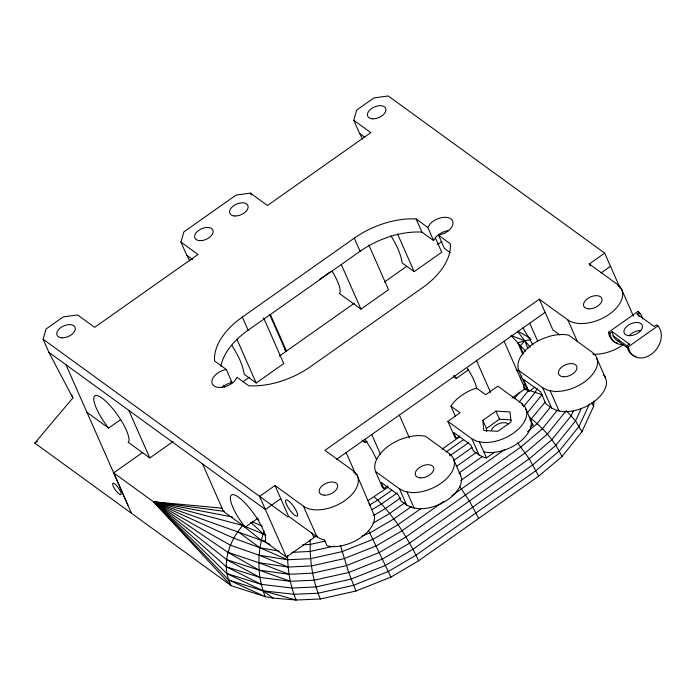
<?xml version="1.0" encoding="UTF-8"?>
<svg xmlns="http://www.w3.org/2000/svg" width="696" height="696" viewBox="0 0 696 696"><rect width="100%" height="100%" fill="white"/><g stroke="black" fill="none" stroke-linecap="round" stroke-linejoin="round"><path stroke-width="1.04" d="M642.538 318.846A19.384 14.834 -54 0 0 639.441 312.487L638.014 311.451L608.478 332.27L609.905 333.306L612.21 331.679L613.176 335.872A16.652 12.745 -54 0 0 620.023 341.701M594.149 401.009L593.584 406.403L581.934 431.729L561.959 456.576L538.713 476.125L418.627 560.767L390.952 577.106L355.934 591.026L320.36 598.986L296.2 600.03L273.076 598.073L265.272 596.707C256.876 575.992 257.059 552.172 264.054 531.083M310.294 539.678C309.442 559.836 312.591 580.325 320.36 598.986M629.271 344.755L629.306 344.085L612.21 331.679M113.657 472.871L153.468 501.772L228.558 579.933L265.272 596.707L231.194 585.675C220.597 565.909 228.532 541.236 242.826 525.489L265.95 535.146M222.198 508.176L153.468 501.772L231.194 585.675L34.8 443.1L72.871 397.921L48.911 352.367L43.117 339.23L46.04 329.025L63.275 316.88L77.569 314.94L94.639 327.329L198.003 254.466L180.943 242.077L183.874 231.872L236.092 195.063L250.395 193.123L267.455 205.511L370.829 132.649L353.768 120.26L356.7 110.055L373.926 97.918L388.229 95.97L604.702 253.135L620.119 288.083M448.502 230.594A13.65 8.021 -23.8 0 0 438.802 234.448L436.262 236.588L433.608 240.59L427.814 227.453L430.467 223.451L433.008 221.311A13.65 8.021 -23.8 0 1 450.886 218.883A13.65 8.021 -23.8 0 1 447.223 231.637L444.196 233.43L438.567 235.257L444.361 248.394L450.208 252.639M520.347 378.902L521.669 376.031M523.549 386.054L524.897 383.122M537.103 388.307L535.346 392.126L523.531 406.812M573.478 410.727L571.225 415.634L551.85 439.724L529.247 458.821L409.613 543.15L382.635 558.992L348.687 572.495L314.192 580.212L290.345 581.317L259.956 577.428L226.252 566.762L153.468 501.772L224.364 511.395M581.282 408.395L575.531 420.889L555.826 445.388L532.875 464.754L412.989 549.257L385.627 565.361L351.089 579.089L315.993 586.937L291.981 588.024L261.252 584.353L226.896 573.582L153.468 501.772L232.386 516.997M589.399 403.958L579.124 426.283L559.219 451.043L536.05 470.557L416.017 555.164L388.411 571.433L353.516 585.301L318.063 593.236L293.947 594.306L263.036 590.826L228.558 579.933M450.947 406.186L452.435 403.915A33.878 19.914 -23.8 0 1 473.376 389.151L476.569 388.116L485.686 394.736L497.849 386.158L521.878 403.602L525.297 407.299L526.776 411.954A31.668 18.618 -23.8 0 1 483.511 442.447L477.038 441.316L471.914 438.819L447.885 421.376L460.056 412.798L450.947 406.186L455.558 416.643M514.327 398.773L519.573 392.257M519.294 401.914L528.708 390.212L524.053 389.342M527.307 412.972L541.984 394.719L529.656 390.482M545.142 402.114L530.039 420.262M550.745 406.751L537.164 423.638L527.542 431.798M557.374 410.17L542.436 428.745L520.895 446.997L451.721 495.796M566.274 410.623L547.361 434.139L525.236 452.87L405.933 536.955L379.503 552.45L346.356 565.63L312.687 573.165L289.066 574.278L259.164 570.163L226.635 559.645L153.468 501.772L242.826 525.489L261.365 540.357L270.1 544.42M531.135 339.57L524.836 340.718L520.425 345.712L522.948 353.62M639.441 312.487L637.127 314.113L654.223 326.528L656.502 324.875L657.92 325.902A19.384 14.834 -54 0 1 651.125 354.377A19.384 14.834 -54 0 1 628.384 346.73L626.966 345.695L629.306 344.085M456.219 466.59L476.621 452.191M458.873 473.115L482.598 456.376M460.7 480.562L504.844 449.416M34.8 443.1L37.462 441.22M222.102 387.28A13.65 8.021 -23.8 0 1 229.784 383.148L232.099 382.626L226.313 369.489L214.62 361.006A65.528 38.515 -23.8 0 1 242.321 317.072L354.308 238.136A65.528 38.515 -23.8 0 1 416.13 218.97L427.814 227.453M86.965 412.345L108.619 428.066L120.678 419.566M319.777 279.226L323.222 276.799M324.945 275.581L330.113 271.945M220.832 366.279A65.528 38.515 -23.8 0 1 248.115 330.2L360.102 251.273A65.528 38.515 -23.8 0 1 421.924 232.107L433.608 240.59M142.871 452.278L113.709 472.836L127.916 505.209M242.956 381.739L249.168 377.354M279.27 356.143L285.943 351.436L269.761 314.731M284.734 349.784L286.482 351.054L354.342 303.221M384.488 281.976L406.577 266.403M437.506 244.6L441.925 241.486M108.619 428.066L107.445 426.631A28.667 7.508 54.8 0 1 94.212 396.624A28.667 7.508 54.8 0 1 115.327 411.954A28.667 7.508 54.8 0 1 128.56 441.96L128.151 442.247L149.805 457.968L173.069 441.577M231.838 345.26C237.319 354.238 242.73 363.73 244.192 374.3L256.198 382.983L283.759 363.556L263.645 317.941M331.931 271.005A28.667 7.508 54.8 0 1 339.718 293.12L339.309 293.407L360.963 309.137L388.533 289.701L368.854 245.088M390.926 235.779C395.998 244.174 400.8 253.118 402.149 262.957L414.163 271.64L441.725 252.213L435.165 237.336M356.83 474.681L374.535 516.11A31.668 18.618 -23.8 0 1 331.261 546.604L327.103 545.882L324.423 539.818L322.118 539.417L316.993 536.912L303.447 506.201L274.99 485.538L259.591 496.387L286.378 557.122L313.94 537.686L311.756 532.727M577.41 341.666L567.797 319.864L539.339 299.202L324.954 450.321L353.411 470.983L354.281 472.958M590.13 265.863L589.303 263.984L604.702 253.135M280.888 498.597L265.385 509.524L48.911 352.367M336.664 459.282L545.238 312.269M601.022 272.954L610.496 266.272M202.536 463.901L223.529 511.49L245.183 527.211L258.103 518.102M361.859 439.985L365.356 442.508L367.079 441.299M453.74 376.493L456.341 378.38L468.399 369.872M512.178 397.955L525.097 388.855L504.104 341.257M375.492 471.453L399.521 488.897L404.637 491.402L411.11 492.533A31.668 18.618 -23.8 0 0 454.384 462.031L452.896 457.385L449.486 453.688L425.456 436.235A33.878 19.914 -23.8 0 0 407.386 437.158L400.974 439.237A33.878 19.914 -23.8 0 0 380.033 453.992L377.041 458.551A33.878 19.914 -23.8 0 0 375.492 471.453L382.617 487.626L383.896 488.548L387.428 486.06M447.885 421.376L455.019 437.54L456.298 438.471L459.83 435.983M367.923 500.694L388.359 487.017M441.96 449.233L459.543 436.844M482.815 420.393L495.952 411.127L510.038 411.954L510.977 422.037L497.84 431.294L483.763 430.476L482.815 420.393L486.382 428.475L486.669 431.494M518.659 370.333L542.689 387.776L547.813 390.282L554.286 391.404A31.668 18.618 -23.8 0 0 597.551 360.911L596.072 356.265L592.653 352.559L568.623 335.115A33.878 19.914 -23.8 0 0 550.562 336.038L544.15 338.117A33.878 19.914 -23.8 0 0 523.209 352.872L520.216 357.431A33.878 19.914 -23.8 0 0 518.659 370.333L527.577 390.543L528.856 391.474L534.989 387.15M391.944 490.141L377.789 500.12L369.454 505.018M445.91 452.113L463.597 439.637M486.382 428.475L499.519 419.209L511.438 419.905M397.346 492.872L381.556 503.991L371.673 509.777M449.964 455.793L468.373 442.813M400.531 497.901L385.532 508.472L373.7 515.397M453.479 460.604L472.001 447.537M404.733 502.86L389.638 513.483L373.108 523.148M628.384 346.73L657.92 325.902M411.397 506.558L393.805 518.946L369.82 532.962L361.929 536.103M456.298 438.471L453.627 432.407L470.687 444.796L473.358 450.86L479.048 454.993L484.172 457.49L486.478 457.89L494.369 452.33M530.326 426.979L532.953 425.125L532.431 423.473M420.941 508.567L397.964 524.74L373.039 539.322L342.101 551.623L310.668 558.653L287.657 559.767L259.182 555.217L230.42 545.194L153.468 501.772L261.365 540.357L265.602 541.183M443.735 501.416L402.027 530.787L376.284 545.855L344.155 558.636L311.504 565.935L288.161 567.057L258.912 562.716L228.036 552.398L153.468 501.772L233.734 538.199L259.982 547.804L287.657 559.767C288.344 573.513 290.78 587.311 296.2 600.03L263.036 590.826L226.896 573.582M530.335 347.269L524.836 340.718L517.763 342.832L522.974 354.655M226.313 369.489L223.99 370.011A13.65 8.021 -23.8 0 0 212.524 384.27A13.65 8.021 -23.8 0 0 231.872 383.435L234.413 381.295L237.058 377.293L248.75 385.775A65.528 38.515 -23.8 0 0 310.573 366.618L422.559 287.683A65.528 38.515 -23.8 0 0 450.26 243.748L438.567 235.257M313.47 537.086L317.602 536.155M324.884 541.14L310.094 544.446L302.682 544.803M334.028 546.116L310.199 551.45L291.868 552.337M279.07 551.084L259.982 547.804L237.901 531.579M483.807 451.826L487.966 452.557A31.668 18.618 -23.8 0 0 531.239 422.054L530.282 419.062M265.211 534.215L263.088 533.797L250.699 522.244M290.345 581.317L259.164 570.163L228.036 552.398M527.942 348.592L524.836 340.718L510.977 335.489L525.567 351.193M258.912 562.716L289.066 574.278M259.182 555.217L288.161 567.057M252.152 521.722L262.514 526.237M516.249 369.776L518.642 370.942M528.856 391.474L523.505 379.346L540.566 391.735L545.916 403.863L551.606 407.986L556.722 410.492L563.195 411.614A31.668 18.618 -23.8 0 0 606.468 381.121L604.989 376.475L603.615 374.996M383.896 488.548L381.225 482.493L398.286 494.873L400.966 500.937L406.647 505.07L411.771 507.567L418.244 508.698A31.668 18.618 -23.8 0 0 461.509 478.195L460.03 473.55M226.252 566.762L261.252 584.353M226.635 559.645L259.956 577.428M517.737 331.044L530.378 338.334M263.036 590.826L273.076 598.073M523.383 387.611L525.097 388.855M589.303 263.984L617.761 284.647L618.64 286.63M353.768 120.26L359.562 133.397L364.678 137.112M613.176 335.872L627.679 346.399M617.648 340.796L627.888 348.226M559.784 334.933L552.885 329.921L539.339 299.202M180.943 242.077L186.737 255.215L192.714 259.547M230.437 381.417L232.099 382.626M316.993 536.912L288.535 516.258L274.99 485.538M43.117 339.23L288.048 517.05M286.378 557.122L264.724 541.401L265.132 541.114A28.667 7.508 54.8 0 0 251.891 511.099A28.667 7.508 54.8 0 0 230.785 495.769A28.667 7.508 54.8 0 0 244.018 525.784L245.183 527.211M529.212 417.069C542.871 427.544 554.66 440.89 561.959 456.576M637.127 314.113L637.588 314.479A16.652 12.745 -54 0 1 639.067 316.567M374.3 496.927C393.336 514.753 407.508 537.329 418.627 560.767M566.979 411.345L575.531 420.889L581.934 431.729M369.01 503.921L370.376 505.4M256.624 517.867L258.799 520.269M456.341 378.38L455.175 376.945A28.667 7.508 54.8 0 1 453.905 375.24M364.191 441.081L365.356 442.508M517.633 442.934L529.247 458.821L538.713 476.125M517.502 331.366L524.836 340.718M459.638 486.408L469.443 501.007L478.665 518.442M522.922 327.772L532.945 344.851M364.956 439.115L372.343 450.921L376.736 459.708M591.687 402.827L593.584 406.403M359.562 133.397L362.555 139.096M186.737 255.215L189.73 260.904M368.471 530.369L390.952 577.106M621.18 288.353L633.421 316.097M596.602 357.918L605.511 378.128M529.734 323.196L537.608 341.04M550.118 390.682L559.036 410.892M542.689 387.776L551.606 407.986M525.828 408.961L532.953 425.125M521.878 403.602L522.722 405.507M416.13 218.97L421.924 232.107M476.543 360.685L490.532 392.413M495.952 411.127L499.519 419.209M397.538 233.96L414.163 271.64M479.344 441.725L486.478 457.89M471.914 438.819L479.048 454.993M453.427 459.038L460.561 475.211M449.486 453.688L450.321 455.584M354.308 238.136L360.102 251.273M341.284 264.515L360.963 309.137M399.339 415.103L409.396 437.915M406.951 491.802L414.077 507.967M399.521 488.897L406.647 505.07M371.768 434.539L380.521 454.366M250.395 193.123L251.221 195.002M346.147 452.6L355.76 474.411M270.292 314.357L286.482 351.054M242.321 317.072L248.115 330.2M236.953 339.352L256.198 382.983M223.573 385.184L224.443 387.167M128.812 410.379L149.805 457.968M65.972 364.748L131.483 513.291M355.934 591.026L348.687 572.495L340.509 545.707M71.723 394.884L72.871 397.921M287.596 555.643L287.657 559.767M353.411 470.983A31.668 18.618 -23.8 0 1 344.92 500.563A31.668 18.618 -23.8 0 1 303.447 506.201M622.824 344.946A31.668 18.618 -23.8 0 1 592.94 354.212M617.761 284.647A31.668 18.618 -23.8 0 1 609.278 314.235A31.668 18.618 -23.8 0 1 567.797 319.864M467.364 368.384A28.667 7.508 54.8 0 1 476.647 388.716M527.577 390.543A33.878 19.914 -23.8 0 1 526.881 387.585M382.617 487.626A33.878 19.914 -23.8 0 1 382.078 485.678M491.359 430.528A9.831 5.777 -23.8 0 1 498.701 423.768A9.831 5.777 -23.8 0 1 508.219 423.829M636.048 356.561A19.384 14.834 -54 0 1 626.966 345.695M638.014 311.451A19.384 14.834 -54 0 1 639.728 313.887M617.57 343.145A19.384 14.834 -54 0 1 608.478 332.27M623.077 344.529A19.384 14.834 -54 0 1 609.905 333.306M629.819 335.002A9.831 5.777 -23.8 0 1 640.92 330.583M116.728 485.817L115.632 484.677A6.925 1.818 54.8 0 0 112.682 484.564A6.925 1.818 54.8 0 0 117.041 492.081L118.137 493.229A6.925 1.818 54.8 0 0 121.087 493.333A6.925 1.818 54.8 0 0 116.728 485.817M372.534 118.833A9.831 5.777 -23.8 0 0 385.958 109.368A9.831 5.777 -23.8 0 0 371.568 108.532A9.831 5.777 -23.8 0 0 372.534 118.833M234.7 215.986A9.831 5.777 -23.8 0 0 248.133 206.521A9.831 5.777 -23.8 0 0 233.734 205.677A9.831 5.777 -23.8 0 0 234.7 215.986M199.709 240.651A9.831 5.777 -23.8 0 0 213.133 231.185A9.831 5.777 -23.8 0 0 198.743 230.35A9.831 5.777 -23.8 0 0 199.709 240.651M286.456 504.304A9.831 2.575 54.8 0 0 296.914 516.18A9.831 2.575 54.8 0 0 291.354 503.573A9.831 2.575 54.8 0 0 286.456 504.304M61.874 337.804A9.831 5.777 -23.8 0 0 75.307 328.338A9.831 5.777 -23.8 0 0 60.909 327.494A9.831 5.777 -23.8 0 0 61.874 337.804M324.275 495.178A9.831 5.777 -23.8 0 0 337.699 485.712A9.831 5.777 -23.8 0 0 323.309 484.868A9.831 5.777 -23.8 0 0 324.275 495.178M588.625 308.85A9.831 5.777 -23.8 0 0 602.057 299.384A9.831 5.777 -23.8 0 0 587.659 298.54A9.831 5.777 -23.8 0 0 588.625 308.85M563.516 376.762A9.831 5.777 -23.8 0 0 576.949 367.297A9.831 5.777 -23.8 0 0 562.551 366.453A9.831 5.777 -23.8 0 0 563.516 376.762M420.349 477.882A9.831 5.777 -23.8 0 0 433.773 468.417A9.831 5.777 -23.8 0 0 419.384 467.573A9.831 5.777 -23.8 0 0 420.349 477.882M629.045 335.681A9.831 5.777 -23.8 0 0 642.478 326.215A9.831 5.777 -23.8 0 0 628.079 325.371A9.831 5.777 -23.8 0 0 629.045 335.681"/></g></svg>
